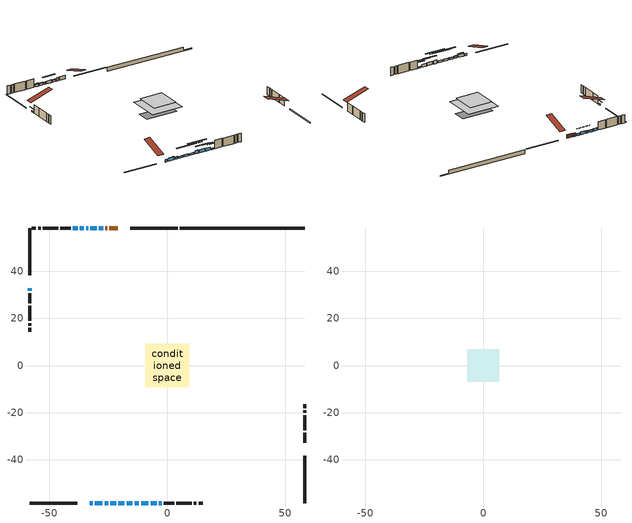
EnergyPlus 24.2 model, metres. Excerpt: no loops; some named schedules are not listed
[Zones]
conditioned space
 floor outside (Floor1 construction): -2.97,-2.97 -2.97,2.97 2.97,2.97 2.97,-2.97 z0.92
 floor adiabatic (AdiabaticFloorConstruction): -9.26,-9.26 -9.26,9.26 9.26,9.26 9.26,-9.26 z3.36
 floor foundation (Slab1 construction): -9.4,-3.86 -9.4,3.86 9.4,3.86 9.4,-3.86 z-1.37
 wall outside (RimJoist1 construction): 4.4,58.36 -15.72,58.36 / -58.36,-58.36 -38.25,-58.36 / -58.36,58.36 -58.36,38.25 / 58.36,-58.36 58.36,-38.25 z0.92:1.22
 wall outside (AdiabaticWallConstruction 1): -21.11,58.36 -24.59,58.36 / -25.52,58.36 -26.32,58.36 z0.92:2.95
 wall outside (AdiabaticWallConstruction): -32.85,-58.36 -31.63,-58.36 z0.92:2.14; -27.25,58.36 -29,58.36 / -35.35,58.36 -37.08,58.36 z0.92:2.04; -30.7,-58.36 -27.5,-58.36 z0.92:2.6; -26.58,-58.36 -25.1,-58.36 / -17.24,-58.36 -14.8,-58.36 z0.92:2.01; -24.17,-58.36 -21.73,-58.36 / -58.36,32.85 -58.36,31.63 / -3.59,-58.36 -2.37,-58.36 z0.92:1.76; -20.81,-58.36 -18.16,-58.36 z0.92:2.19; -29.93,58.36 -32.65,58.36 / -7.09,-58.36 -4.52,-58.36 z0.92:2.5; -13.87,-58.36 -12.04,-58.36 z0.92:2.93; -11.11,-58.36 -8.01,-58.36 z0.92:2.72; -33.58,58.36 -34.42,58.36 z0.92:1.99; -38,58.36 -40.06,58.36 z0.92:2.29
 wall outside (Wall1 construction): -40.99,58.36 -45.36,58.36 / -1.44,-58.36 2.92,-58.36 / -58.36,30.7 -58.36,26.34 / 58.36,-32.85 58.36,-28.49 z0.92:5.8
 wall outside (Wall2 construction): -46.28,58.36 -52.78,58.36 / 3.85,-58.36 10.35,-58.36 / -58.36,25.41 -58.36,18.91 / 58.36,-27.56 58.36,-21.06 z0.92:5.8
 wall outside (Wall3 construction): -53.71,58.36 -54.85,58.36 / 11.28,-58.36 12.41,-58.36 / -58.36,17.98 -58.36,16.85 / 58.36,-20.13 58.36,-19 z0.92:5.8
 wall outside (Wall4 construction): -55.78,58.36 -57.43,58.36 / 13.34,-58.36 15,-58.36 / -58.36,15.92 -58.36,14.26 / 58.36,-18.07 58.36,-16.41 z0.92:5.8
 wall foundation (FoundationWall1 construction): 5.33,58.36,-1.37 5.33,58.36,0.92 53.06,58.36,0.92 53.06,58.36,-0.91 58.36,58.36,-0.91 58.36,58.36,-1.37
 window (WindowConstruction 12): -32.85,-58.36 -31.63,-58.36 z0.92:2.14
 window (WindowConstruction 7): -27.25,58.36 -29,58.36 z0.92:2.04
 window (WindowConstruction 8): -30.7,-58.36 -27.5,-58.36 z0.92:2.6
 window (WindowConstruction 9): -26.57,-58.36 -25.1,-58.36 z0.92:2.01
 window (WindowConstruction 10): -24.17,-58.36 -21.73,-58.36 z0.92:1.76
 window (WindowConstruction 11): -58.36,32.85 -58.36,31.63 z0.92:1.76
 window (WindowConstruction 13): -20.81,-58.36 -18.17,-58.36 z0.92:2.19
 window (WindowConstruction 14): -17.24,-58.36 -14.8,-58.36 z0.92:2.01
 window (WindowConstruction): -29.93,58.36 -32.65,58.36 z0.92:2.5
 window (WindowConstruction 15): -13.87,-58.36 -12.04,-58.36 z0.92:2.93
 window (WindowConstruction 1): -11.11,-58.36 -8.01,-58.36 z0.92:2.72
 window (WindowConstruction 2): -7.09,-58.36 -4.52,-58.36 z0.92:2.5
 window (WindowConstruction 3): -3.59,-58.36 -2.37,-58.36 z0.92:1.76
 window (WindowConstruction 4): -33.58,58.36 -34.42,58.36 z0.92:1.99
 window (WindowConstruction 5): -35.35,58.36 -37.07,58.36 z0.92:2.04
 window (WindowConstruction 6): -38,58.36 -40.06,58.36 z0.92:2.29
 door (Door): -21.11,58.36 -24.59,58.36 z0.92:2.95
 door (Door 1): -25.52,58.36 -26.32,58.36 z0.92:2.95
 ceiling adiabatic (AdiabaticFloorConstruction): 9.26,-9.26 9.26,9.26 -9.26,9.26 -9.26,-9.26 z3.36
attic - vented
 floor to conditioned space (Floor2 construction Reversed): -6.89,-6.89 -6.89,6.89 6.89,6.89 6.89,-6.89 z5.8
 roof outside (Roof1 construction): -20.18,58.36,5.8 -20.18,44.95,10.27 -16.65,44.95,10.27 -16.65,58.36,5.8; -33.78,-58.36,5.8 -33.78,-44.95,10.27 -37.32,-44.95,10.27 -37.32,-58.36,5.8; -58.36,33.78,5.8 -44.95,33.78,10.27 -44.95,37.32,10.27 -58.36,37.32,5.8; 58.36,-33.78,5.8 44.95,-33.78,10.27 44.95,-37.32,10.27 58.36,-37.32,5.8
shading: -29.2,58.36 -27.05,58.36 -27.05,58.77 -29.2,58.77 z2.24; -27.3,-58.36 -30.9,-58.36 -30.9,-58.77 -27.3,-58.77 z2.8; -24.9,-58.36 -26.78,-58.36 -26.78,-58.77 -24.9,-58.77 z2.21; -21.53,-58.36 -24.37,-58.36 -24.37,-58.77 -21.53,-58.77 z1.96; -58.36,30.11 -58.36,34.37 -58.77,34.37 -58.77,30.11 z3.28; -13.08,-58.36 -25.89,-58.36 -25.89,-58.77 -13.08,-58.77 z7.27; -9.72,-58.36 -22.32,-58.36 -22.32,-58.77 -9.72,-58.77 z7.09; -35.29,58.36 -27.29,58.36 -27.29,58.77 -35.29,58.77 z5.14; -6.96,-58.36 -18.95,-58.36 -18.95,-58.77 -6.96,-58.77 z8.01; -5.38,-58.36 -13.75,-58.36 -13.75,-58.77 -5.38,-58.77 z5.36; -1.88,-58.36 -9.73,-58.36 -9.73,-58.77 -1.88,-58.77 z5.14; 0.27,-58.36 -6.23,-58.36 -6.23,-58.77 0.27,-58.77 z4.4; -34.62,58.36 -33.38,58.36 -33.38,58.77 -34.62,58.77 z2.19; -37.28,58.36 -35.14,58.36 -35.14,58.77 -37.28,58.77 z2.24; -40.26,58.36 -37.8,58.36 -37.8,58.77 -40.26,58.77 z2.49
[Building]
Building 1: Terrain=Suburbs
[Site:Location]
Toronto City Centre_ON: Latitude {deg}=43.63; Longitude {deg}=-79.39; Time Zone {hr}=-5; Elevation {m}=77; Keep Site Location Information=Yes
[Site:GroundTemperature:Shallow]
5.01852, 3.26908, 3.12898, 3.95918, 7.29196, 10.6092, 13.4851, 15.3069, 15.4617, 13.9799, 11.1774, 7.9619
[Site:WaterMainsTemperature]
Calculation Method=Schedule; Temperature Schedule=mains temperature schedule
[Material] Roughness=Rough; Thermal Absorptance=0.9
Name | Thickness {m} | Conductivity {W/m-K} | Density {kg/m3} | Specific Heat {J/kg-K} | Solar Absorptance | Visible Absorptance
asphalt or fiberglass shingles | 0.00635 | 0.162714 | 1121.4 | 1465.45 | 0.4 | 0.4
ceiling loosefill ins | 0.254 | 0.0480833 | 16.02 | 1046.75 | 0.7 | 0.7
ceiling stud and cavity | 0.1397 | 0.198839 | 65.682 | 1177.47 | 0.7 | 0.7
concrete 4.0 in. | 0.1016 | 1.803125 | 2242.8 | 837.4 | 0.7 | 0.7
concrete 8.0 in. | 0.2032 | 1.803125 | 2242.8 | 837.4 | 0.7 | 0.7
door material | 0.04445 | 0.053851 | 512.64 | 1214.23 | 0.7 | 0.7
floor covering | 0.0127 | 0.0433444 | 54.468 | 1339.84 | 0.6 | 0.6
floor rigid ins | 0.103632 | 0.029427 | 32.04 | 1214.23 | 0.7 | 0.7
floor rigid ins 1; wall rigid ins | 0.512978 | 0.029427 | 32.04 | 1214.23 | 0.7 | 0.7
floor stud and cavity | 0.1397 | 0.165563 | 92.3553 | 1139.71 | 0.7 | 0.7
floor stud and cavity 1 | 0.1397 | 1.75129 | 37.0049 | 1207.88 | 0.7 | 0.7
furniture material conditioned space 1 | 0.1524 | 0.115458 | 640.8 | 1214.23 | 0.6 | 0.6
gypsum board | 0.0127 | 0.160291 | 801 | 837.4 | 0.6 | 0.6
osb sheathing 0.5 in. | 0.0127 | 0.115458 | 512.64 | 1214.23 | 0.7 | 0.7
osb sheathing 0.75 in. | 0.01905 | 0.115458 | 512.64 | 1214.23 | 0.7 | 0.7
osb sheathing 2.0 in. | 0.0508 | 0.115458 | 512.64 | 1214.23 | 0.7 | 0.7
rim joist rigid ins | 0.051816 | 0.029427 | 32.04 | 1214.23 | 0.7 | 0.7
rim joist stud and cavity | 0.0508 | 0.206692 | 125.044 | 1163.47 | 0.6 | 0.6
wall stud and cavity | 0.1397 | 0.0787868 | 139.0536 | 1170.24 | 0.7 | 0.7
wall stud and cavity 1 | 0.1397 | 0.0783975 | 139.0536 | 1170.24 | 0.7 | 0.7
wall stud and cavity 2 | 0.1397 | 0.0864253 | 139.0536 | 1170.24 | 0.7 | 0.7
wall stud and cavity 3 | 0.1397 | 0.0908376 | 139.0536 | 1170.24 | 0.7 | 0.7
wall stud and cavity 4 | 0.0889 | 0.380278 | 52.3479 | 1209.89 | 0.7 | 0.7
wall stud and cavity 5 | 0.0889 | 0.391764 | 83.0341 | 1211.67 | 0.7 | 0.7
wood siding | 0.0254 | 0.102417 | 544.68 | 1172.36 | 0.4 | 0.4
wood siding 1; wood siding 2; wood siding 3 | 0.0254 | 0.102417 | 544.68 | 1172.36 | 0.7 | 0.7
[WindowMaterial:SimpleGlazingSystem]
Name | U-Factor {W/m2-K} | Solar Heat Gain Coefficient
WindowMaterial | 1.74769 | 0.42
WindowMaterial 1 | 1.79822 | 0.41
WindowMaterial 10 | 1.61369 | 0.44
WindowMaterial 11 | 2.0367 | 0.38
WindowMaterial 12 | 2.09348 | 0.37
WindowMaterial 13 | 3.09565 | 0.46
WindowMaterial 2 | 1.75337 | 0.42
WindowMaterial 3 | 1.94528 | 0.35
WindowMaterial 4 | 1.97254 | 0.34
WindowMaterial 5 | 1.84365 | 0.39
WindowMaterial 6 | 1.79368 | 0.41
WindowMaterial 7 | 1.84138 | 0.39
WindowMaterial 8 | 1.726112 | 0.43
WindowMaterial 9 | 1.870901 | 0.38
[Construction]
AdiabaticFloorConstruction: floor stud and cavity 1, floor rigid ins 1, osb sheathing 0.75 in., floor covering
AdiabaticWallConstruction: wood siding 2, wall rigid ins, wall stud and cavity 4, gypsum board
AdiabaticWallConstruction 1: wood siding 3, wall rigid ins, wall stud and cavity 4, gypsum board
Door; Door 1: door material
Floor1 construction: floor stud and cavity, floor rigid ins, osb sheathing 0.75 in., floor covering
Floor2 construction Reversed: gypsum board, ceiling stud and cavity, ceiling loosefill ins
FoundationWall1 construction: concrete 8.0 in.
furniture construction conditioned space 1: furniture material conditioned space 1
PartitionWallConstruction: gypsum board, wall stud and cavity 5, gypsum board
RimJoist1 construction: wood siding 1, rim joist rigid ins, osb sheathing 2.0 in., rim joist stud and cavity
Roof1 construction: asphalt or fiberglass shingles
Slab1 construction: concrete 4.0 in.
Wall1 construction: wood siding, osb sheathing 0.5 in., wall stud and cavity, gypsum board
Wall2 construction: wood siding, osb sheathing 0.5 in., wall stud and cavity 1, gypsum board
Wall3 construction: wood siding, osb sheathing 0.5 in., wall stud and cavity 2, gypsum board
Wall4 construction: wood siding, osb sheathing 0.5 in., wall stud and cavity 3, gypsum board
WindowConstruction: WindowMaterial
WindowConstruction 1: WindowMaterial 1
WindowConstruction 10; WindowConstruction 11; WindowConstruction 3: WindowMaterial 3
WindowConstruction 12: WindowMaterial 10
WindowConstruction 13: WindowMaterial 11
WindowConstruction 14: WindowMaterial 12
WindowConstruction 15: WindowMaterial 13
WindowConstruction 2: WindowMaterial 2
WindowConstruction 4: WindowMaterial 4
WindowConstruction 5: WindowMaterial 5
WindowConstruction 6: WindowMaterial 6
WindowConstruction 7: WindowMaterial 7
WindowConstruction 8: WindowMaterial 8
WindowConstruction 9: WindowMaterial 9
[Zone] Multiplier=1; Part of Total Floor Area=Yes
Name | Volume {m3}
attic - vented | 137.716
conditioned space | 1272.6
[Space]
Name | Zone | Volume {m3}
attic - vented 1 | attic - vented | 137.716
conditioned space 1 | conditioned space | 1272.6
[ZoneInfiltration:EffectiveLeakageArea]
infil attic - vented 1: Zone or Space=attic - vented 1; Schedule=Always On Discrete; Effective Air Leakage Area {cm2}=7987.79; Stack Coefficient=0.000310962; Wind Coefficient=1.19145e-05
[ZoneMixing]
whole house fan mix: Zone or Space=attic - vented; Schedule=Always On Continuous; Design Flow Rate Calculation Method=Flow/Zone; Design Flow Rate {m3/s}=0; Source Zone or Space=conditioned space
[SurfaceProperty:ExposedFoundationPerimeter]
Slab1: Exposed Perimeter Calculation Method=TotalExposedPerimeter; Total Exposed Perimeter {m}=53.036
[InternalMass] Zone or ZoneList=conditioned space; Space or SpaceList=conditioned space 1
Name | Construction | Surface Area {m2}
furniture mass conditioned space 1 | furniture construction conditioned space 1 | 209.364
partition wall mass | PartitionWallConstruction | 523.41
[Lights]
interior lighting: Zone or ZoneList or Space or SpaceList=conditioned space 1; Schedule=interior lighting schedule; Design Level Calculation Method=LightingLevel; Lighting Level {W}=343.2; Return Air Fraction=0; Fraction Radiant=0.6; Fraction Visible=0.2; Fraction Replaceable=1
[People]
occupants: Zone or ZoneList or Space or SpaceList=conditioned space 1; Number of People Schedule=occupants schedule; Number of People Calculation Method=People; Number of People=3; Fraction Radiant=0.314171; Sensible Heat Fraction=0.56303; Activity Level Schedule=occupants activity schedule; Carbon Dioxide Generation Rate {m3/s-W}=0; Enable ASHRAE 55 Comfort Warnings=No; Mean Radiant Temperature Calculation Type=EnclosureAveraged
[ElectricEquipment] Zone or ZoneList or Space or SpaceList=conditioned space 1; Design Level Calculation Method=EquipmentLevel
Name | Schedule | Design Level {W} | Fraction Latent | Fraction Radiant | Fraction Lost
clothes dryer | clothes dryer schedule | 140.772 | 0.015 | 0.081 | 0.85
clothes washer | clothes washer schedule | 32.1985 | 0.03 | 0.162 | 0.7
cooking range | cooking range schedule | 215.147 | 0.08 | 0.432 | 0.2
dishwasher | dishwasher schedule | 66.8632 | 0.3 | 0.18 | 0.4
fridge | fridge schedule | 72.9452 | 0 | 0.6 | 0
mech vent bath fan 0 | mech vent bath fan 0 schedule | 50.2 | 0 | 0 | 1
mech vent bath fan 1 | mech vent bath fan 1 schedule | 50.2 | 0 | 0 | 1
mech vent house fan | mech vent house fan schedule | 0 | 0 | 0 | 1
mech vent house fan cfis | mech vent house fan cfis schedule | 0 | 0 | 0 | 0
mech vent range fan 0 | mech vent range fan 0 schedule | 57 | 0 | 0 | 1
misc plug loads | misc plug loads schedule | 494.7 | 0.045 | 0.513 | 0.1
whole house fan | Always On Discrete | 0 | 0 | 0 | 1
[OtherEquipment] Zone or ZoneList or Space or SpaceList=conditioned space 1; Design Level Calculation Method=EquipmentLevel
Name | Fuel Type | Schedule | Design Level {W} | Fraction Latent | Fraction Radiant | Fraction Lost
clothes dryer 1 | Electricity | clothes dryer schedule | 0 | 0.015 | 0.081 | 0.85
cooking range 1 | Electricity | cooking range schedule | 0 | 0.08 | 0.432 | 0.2
general water use latent | None | general water use schedule | 62.594 | 1 | 0 | 0
general water use sensible | None | general water use schedule | -61.6891 | 0 | 0.6 | 0
mech vent house fan latent load | None | Always On Discrete | 0 | 1 | 0 | 0
mech vent house fan sensible load | None | Always On Discrete | 0 | 0 | 0 | 0
water heater energy adjustment1 | NaturalGas | Always On Discrete | 0.01 | 0 | 0 | 1
[ZoneInfiltration:DesignFlowRate] Zone or ZoneList or Space or SpaceList=conditioned space 1; Schedule=Always On Discrete; Design Flow Rate Calculation Method=Flow/Zone; Design Flow Rate {m3/s}=0
infil flow; natural vent flow; whole house fan flow
[Foundation:Kiva]
Foundation Kiva 1: Initial Indoor Air Temperature {C}=21.1111; Wall Height Above Grade {m}=0.919978; Wall Depth Below Slab {m}=0.2032
[Foundation:Kiva:Settings]
Soil Conductivity {W/m-K}=0.849921; Soil Density {kg/m3}=1842.3; Soil Specific Heat {J/kg-K}=418.7; Ground Solar Absorptivity=0.9; Ground Thermal Absorptivity=0.9; Ground Surface Roughness {m}=0.03; Far-Field Width {m}=40; Deep-Ground Boundary Condition=ZeroFlux; Deep-Ground Depth {m}=40; Minimum Cell Dimension {m}=0.2; Maximum Cell Growth Coefficient=3; Simulation Timestep=Timestep
[Exterior:Lights]
exterior lighting: Schedule=exterior lighting schedule; Design Level {W}=75.6
[Schedule:Constant]
Name | Hourly Value
Always On Continuous; mech vent house fan schedule; mech vent house fan cfis schedule; Always On Discrete | 1
occupants activity schedule | 117.228
fridge schedule | 0
[Schedule:Week:Daily]
interior lighting schedule Week Rule - Jan1-Jan27: interior lighting schedule day, interior lighting schedule day, interior lighting schedule day, interior lighting schedule day, interior lighting schedule day, interior lighting schedule day, interior lighting schedule day, interior lighting schedule default day, interior lighting schedule default day, interior lighting schedule default day, interior lighting schedule default day, interior lighting schedule default day
interior lighting schedule Week Rule - Jan28-Feb3: interior lighting schedule day, interior lighting schedule day, interior lighting schedule day, interior lighting schedule day, interior lighting schedule day 1, interior lighting schedule day 1, interior lighting schedule day 1, interior lighting schedule default day, interior lighting schedule default day, interior lighting schedule default day, interior lighting schedule default day, interior lighting schedule default day
interior lighting schedule Week Rule - Feb4-Feb24: interior lighting schedule day 1, interior lighting schedule day 1, interior lighting schedule day 1, interior lighting schedule day 1, interior lighting schedule day 1, interior lighting schedule day 1, interior lighting schedule day 1, interior lighting schedule default day, interior lighting schedule default day, interior lighting schedule default day, interior lighting schedule default day, interior lighting schedule default day
interior lighting schedule Week Rule - Feb25-Mar3: interior lighting schedule day 1, interior lighting schedule day 1, interior lighting schedule day 1, interior lighting schedule day 1, interior lighting schedule day 2, interior lighting schedule day 2, interior lighting schedule day 2, interior lighting schedule default day, interior lighting schedule default day, interior lighting schedule default day, interior lighting schedule default day, interior lighting schedule default day
interior lighting schedule Week Rule - Mar4-Mar31: interior lighting schedule day 2, interior lighting schedule day 2, interior lighting schedule day 2, interior lighting schedule day 2, interior lighting schedule day 2, interior lighting schedule day 2, interior lighting schedule day 2, interior lighting schedule default day, interior lighting schedule default day, interior lighting schedule default day, interior lighting schedule default day, interior lighting schedule default day
interior lighting schedule Week Rule - Apr1-Apr28: interior lighting schedule day 3, interior lighting schedule day 3, interior lighting schedule day 3, interior lighting schedule day 3, interior lighting schedule day 3, interior lighting schedule day 3, interior lighting schedule day 3, interior lighting schedule default day, interior lighting schedule default day, interior lighting schedule default day, interior lighting schedule default day, interior lighting schedule default day
interior lighting schedule Week Rule - Apr29-May5: interior lighting schedule day 3, interior lighting schedule day 3, interior lighting schedule day 4, interior lighting schedule day 4, interior lighting schedule day 4, interior lighting schedule day 4, interior lighting schedule day 4, interior lighting schedule default day, interior lighting schedule default day, interior lighting schedule default day, interior lighting schedule default day, interior lighting schedule default day
interior lighting schedule Week Rule - May6-May26: interior lighting schedule day 4, interior lighting schedule day 4, interior lighting schedule day 4, interior lighting schedule day 4, interior lighting schedule day 4, interior lighting schedule day 4, interior lighting schedule day 4, interior lighting schedule default day, interior lighting schedule default day, interior lighting schedule default day, interior lighting schedule default day, interior lighting schedule default day
interior lighting schedule Week Rule - May27-Jun2: interior lighting schedule day 4, interior lighting schedule day 4, interior lighting schedule day 4, interior lighting schedule day 4, interior lighting schedule day 4, interior lighting schedule day 5, interior lighting schedule day 5, interior lighting schedule default day, interior lighting schedule default day, interior lighting schedule default day, interior lighting schedule default day, interior lighting schedule default day
interior lighting schedule Week Rule - Jun3-Jun30: interior lighting schedule day 5, interior lighting schedule day 5, interior lighting schedule day 5, interior lighting schedule day 5, interior lighting schedule day 5, interior lighting schedule day 5, interior lighting schedule day 5, interior lighting schedule default day, interior lighting schedule default day, interior lighting schedule default day, interior lighting schedule default day, interior lighting schedule default day
interior lighting schedule Week Rule - Jul1-Jul28: interior lighting schedule day 6, interior lighting schedule day 6, interior lighting schedule day 6, interior lighting schedule day 6, interior lighting schedule day 6, interior lighting schedule day 6, interior lighting schedule day 6, interior lighting schedule default day, interior lighting schedule default day, interior lighting schedule default day, interior lighting schedule default day, interior lighting schedule default day
interior lighting schedule Week Rule - Jul29-Aug4: interior lighting schedule day 6, interior lighting schedule day 6, interior lighting schedule day 6, interior lighting schedule day 7, interior lighting schedule day 7, interior lighting schedule day 7, interior lighting schedule day 7, interior lighting schedule default day, interior lighting schedule default day, interior lighting schedule default day, interior lighting schedule default day, interior lighting schedule default day
interior lighting schedule Week Rule - Aug5-Aug25: interior lighting schedule day 7, interior lighting schedule day 7, interior lighting schedule day 7, interior lighting schedule day 7, interior lighting schedule day 7, interior lighting schedule day 7, interior lighting schedule day 7, interior lighting schedule default day, interior lighting schedule default day, interior lighting schedule default day, interior lighting schedule default day, interior lighting schedule default day
interior lighting schedule Week Rule - Aug26-Sep1: interior lighting schedule day 7, interior lighting schedule day 7, interior lighting schedule day 7, interior lighting schedule day 7, interior lighting schedule day 7, interior lighting schedule day 7, interior lighting schedule day 8, interior lighting schedule default day, interior lighting schedule default day, interior lighting schedule default day, interior lighting schedule default day, interior lighting schedule default day
interior lighting schedule Week Rule - Sep2-Sep29: interior lighting schedule day 8, interior lighting schedule day 8, interior lighting schedule day 8, interior lighting schedule day 8, interior lighting schedule day 8, interior lighting schedule day 8, interior lighting schedule day 8, interior lighting schedule default day, interior lighting schedule default day, interior lighting schedule default day, interior lighting schedule default day, interior lighting schedule default day
interior lighting schedule Week Rule - Sep30-Oct6: interior lighting schedule day 8, interior lighting schedule day 9, interior lighting schedule day 9, interior lighting schedule day 9, interior lighting schedule day 9, interior lighting schedule day 9, interior lighting schedule day 9, interior lighting schedule default day, interior lighting schedule default day, interior lighting schedule default day, interior lighting schedule default day, interior lighting schedule default day
interior lighting schedule Week Rule - Oct7-Oct27: interior lighting schedule day 9, interior lighting schedule day 9, interior lighting schedule day 9, interior lighting schedule day 9, interior lighting schedule day 9, interior lighting schedule day 9, interior lighting schedule day 9, interior lighting schedule default day, interior lighting schedule default day, interior lighting schedule default day, interior lighting schedule default day, interior lighting schedule default day
interior lighting schedule Week Rule - Oct28-Nov3: interior lighting schedule day 9, interior lighting schedule day 9, interior lighting schedule day 9, interior lighting schedule day 9, interior lighting schedule day 10, interior lighting schedule day 10, interior lighting schedule day 10, interior lighting schedule default day, interior lighting schedule default day, interior lighting schedule default day, interior lighting schedule default day, interior lighting schedule default day
interior lighting schedule Week Rule - Nov4-Nov24: interior lighting schedule day 10, interior lighting schedule day 10, interior lighting schedule day 10, interior lighting schedule day 10, interior lighting schedule day 10, interior lighting schedule day 10, interior lighting schedule day 10, interior lighting schedule default day, interior lighting schedule default day, interior lighting schedule default day, interior lighting schedule default day, interior lighting schedule default day
interior lighting schedule Week Rule - Nov25-Dec1: interior lighting schedule day 10, interior lighting schedule day 10, interior lighting schedule day 10, interior lighting schedule day 10, interior lighting schedule day 10, interior lighting schedule day 10, interior lighting schedule day 11, interior lighting schedule default day, interior lighting schedule default day, interior lighting schedule default day, interior lighting schedule default day, interior lighting schedule default day
interior lighting schedule Week Rule - Dec2-Dec31: interior lighting schedule day 11, interior lighting schedule day 11, interior lighting schedule day 11, interior lighting schedule day 11, interior lighting schedule day 11, interior lighting schedule day 11, interior lighting schedule day 11, interior lighting schedule default day, interior lighting schedule default day, interior lighting schedule default day, interior lighting schedule default day, interior lighting schedule default day
occupants schedule Week Rule - Jan1-Dec31: occupants schedule day, occupants schedule day, occupants schedule day, occupants schedule day, occupants schedule day, occupants schedule day, occupants schedule day, occupants schedule default day, occupants schedule default day, occupants schedule default day, occupants schedule default day, occupants schedule default day
clothes dryer schedule Week Rule - Jan1-Dec31: clothes dryer schedule day, clothes dryer schedule day, clothes dryer schedule day, clothes dryer schedule day, clothes dryer schedule day, clothes dryer schedule day, clothes dryer schedule day, clothes dryer schedule default day, clothes dryer schedule default day, clothes dryer schedule default day, clothes dryer schedule default day, clothes dryer schedule default day
clothes washer schedule Week Rule - Jan1-Dec31: clothes washer schedule day, clothes washer schedule day, clothes washer schedule day, clothes washer schedule day, clothes washer schedule day, clothes washer schedule day, clothes washer schedule day, clothes washer schedule default day, clothes washer schedule default day, clothes washer schedule default day, clothes washer schedule default day, clothes washer schedule default day
cooking range schedule Week Rule - Jan1-Dec31: cooking range schedule day, cooking range schedule day, cooking range schedule day, cooking range schedule day, cooking range schedule day, cooking range schedule day, cooking range schedule day, cooking range schedule default day, cooking range schedule default day, cooking range schedule default day, cooking range schedule default day, cooking range schedule default day
dishwasher schedule Week Rule - Jan1-Dec31: dishwasher schedule day, dishwasher schedule day, dishwasher schedule day, dishwasher schedule day, dishwasher schedule day, dishwasher schedule day, dishwasher schedule day, dishwasher schedule default day, dishwasher schedule default day, dishwasher schedule default day, dishwasher schedule default day, dishwasher schedule default day
mech vent bath fan 0 schedule Week Rule - Jan1-Dec31: mech vent bath fan 0 schedule day, mech vent bath fan 0 schedule day, mech vent bath fan 0 schedule day, mech vent bath fan 0 schedule day, mech vent bath fan 0 schedule day, mech vent bath fan 0 schedule day, mech vent bath fan 0 schedule day, mech vent bath fan 0 schedule default day, mech vent bath fan 0 schedule default day, mech vent bath fan 0 schedule default day, mech vent bath fan 0 schedule default day, mech vent bath fan 0 schedule default day
mech vent bath fan 1 schedule Week Rule - Jan1-Dec31: mech vent bath fan 1 schedule day, mech vent bath fan 1 schedule day, mech vent bath fan 1 schedule day, mech vent bath fan 1 schedule day, mech vent bath fan 1 schedule day, mech vent bath fan 1 schedule day, mech vent bath fan 1 schedule day, mech vent bath fan 1 schedule default day, mech vent bath fan 1 schedule default day, mech vent bath fan 1 schedule default day, mech vent bath fan 1 schedule default day, mech vent bath fan 1 schedule default day
mech vent range fan 0 schedule Week Rule - Jan1-Dec31: mech vent range fan 0 schedule day, mech vent range fan 0 schedule day, mech vent range fan 0 schedule day, mech vent range fan 0 schedule day, mech vent range fan 0 schedule day, mech vent range fan 0 schedule day, mech vent range fan 0 schedule day, mech vent range fan 0 schedule default day, mech vent range fan 0 schedule default day, mech vent range fan 0 schedule default day, mech vent range fan 0 schedule default day, mech vent range fan 0 schedule default day
misc plug loads schedule Week Rule - Jan1-Dec31: misc plug loads schedule day, misc plug loads schedule day, misc plug loads schedule day, misc plug loads schedule day, misc plug loads schedule day, misc plug loads schedule day, misc plug loads schedule day, misc plug loads schedule default day, misc plug loads schedule default day, misc plug loads schedule default day, misc plug loads schedule default day, misc plug loads schedule default day
general water use schedule Week Rule - Jan1-Dec31: general water use schedule day, general water use schedule day, general water use schedule day, general water use schedule day, general water use schedule day, general water use schedule day, general water use schedule day, general water use schedule default day, general water use schedule default day, general water use schedule default day, general water use schedule default day, general water use schedule default day
exterior lighting schedule Week Rule - Jan1-Jan27: exterior lighting schedule day, exterior lighting schedule day, exterior lighting schedule day, exterior lighting schedule day, exterior lighting schedule day, exterior lighting schedule day, exterior lighting schedule day, exterior lighting schedule default day, exterior lighting schedule default day, exterior lighting schedule default day, exterior lighting schedule default day, exterior lighting schedule default day
exterior lighting schedule Week Rule - Jan28-Feb3: exterior lighting schedule day, exterior lighting schedule day, exterior lighting schedule day, exterior lighting schedule day, exterior lighting schedule day 1, exterior lighting schedule day 1, exterior lighting schedule day 1, exterior lighting schedule default day, exterior lighting schedule default day, exterior lighting schedule default day, exterior lighting schedule default day, exterior lighting schedule default day
exterior lighting schedule Week Rule - Feb4-Feb24: exterior lighting schedule day 1, exterior lighting schedule day 1, exterior lighting schedule day 1, exterior lighting schedule day 1, exterior lighting schedule day 1, exterior lighting schedule day 1, exterior lighting schedule day 1, exterior lighting schedule default day, exterior lighting schedule default day, exterior lighting schedule default day, exterior lighting schedule default day, exterior lighting schedule default day
exterior lighting schedule Week Rule - Feb25-Mar3: exterior lighting schedule day 1, exterior lighting schedule day 1, exterior lighting schedule day 1, exterior lighting schedule day 1, exterior lighting schedule day 2, exterior lighting schedule day 2, exterior lighting schedule day 2, exterior lighting schedule default day, exterior lighting schedule default day, exterior lighting schedule default day, exterior lighting schedule default day, exterior lighting schedule default day
exterior lighting schedule Week Rule - Mar4-Mar31: exterior lighting schedule day 2, exterior lighting schedule day 2, exterior lighting schedule day 2, exterior lighting schedule day 2, exterior lighting schedule day 2, exterior lighting schedule day 2, exterior lighting schedule day 2, exterior lighting schedule default day, exterior lighting schedule default day, exterior lighting schedule default day, exterior lighting schedule default day, exterior lighting schedule default day
exterior lighting schedule Week Rule - Apr1-Apr28: exterior lighting schedule day 3, exterior lighting schedule day 3, exterior lighting schedule day 3, exterior lighting schedule day 3, exterior lighting schedule day 3, exterior lighting schedule day 3, exterior lighting schedule day 3, exterior lighting schedule default day, exterior lighting schedule default day, exterior lighting schedule default day, exterior lighting schedule default day, exterior lighting schedule default day
exterior lighting schedule Week Rule - Apr29-May5: exterior lighting schedule day 3, exterior lighting schedule day 3, exterior lighting schedule day 4, exterior lighting schedule day 4, exterior lighting schedule day 4, exterior lighting schedule day 4, exterior lighting schedule day 4, exterior lighting schedule default day, exterior lighting schedule default day, exterior lighting schedule default day, exterior lighting schedule default day, exterior lighting schedule default day
exterior lighting schedule Week Rule - May6-May26: exterior lighting schedule day 4, exterior lighting schedule day 4, exterior lighting schedule day 4, exterior lighting schedule day 4, exterior lighting schedule day 4, exterior lighting schedule day 4, exterior lighting schedule day 4, exterior lighting schedule default day, exterior lighting schedule default day, exterior lighting schedule default day, exterior lighting schedule default day, exterior lighting schedule default day
exterior lighting schedule Week Rule - May27-Jun2: exterior lighting schedule day 4, exterior lighting schedule day 4, exterior lighting schedule day 4, exterior lighting schedule day 4, exterior lighting schedule day 4, exterior lighting schedule day 5, exterior lighting schedule day 5, exterior lighting schedule default day, exterior lighting schedule default day, exterior lighting schedule default day, exterior lighting schedule default day, exterior lighting schedule default day
exterior lighting schedule Week Rule - Jun3-Jun30: exterior lighting schedule day 5, exterior lighting schedule day 5, exterior lighting schedule day 5, exterior lighting schedule day 5, exterior lighting schedule day 5, exterior lighting schedule day 5, exterior lighting schedule day 5, exterior lighting schedule default day, exterior lighting schedule default day, exterior lighting schedule default day, exterior lighting schedule default day, exterior lighting schedule default day
exterior lighting schedule Week Rule - Jul1-Jul28: exterior lighting schedule day 6, exterior lighting schedule day 6, exterior lighting schedule day 6, exterior lighting schedule day 6, exterior lighting schedule day 6, exterior lighting schedule day 6, exterior lighting schedule day 6, exterior lighting schedule default day, exterior lighting schedule default day, exterior lighting schedule default day, exterior lighting schedule default day, exterior lighting schedule default day
exterior lighting schedule Week Rule - Jul29-Aug4: exterior lighting schedule day 6, exterior lighting schedule day 6, exterior lighting schedule day 6, exterior lighting schedule day 7, exterior lighting schedule day 7, exterior lighting schedule day 7, exterior lighting schedule day 7, exterior lighting schedule default day, exterior lighting schedule default day, exterior lighting schedule default day, exterior lighting schedule default day, exterior lighting schedule default day
[Schedule:Year]
interior lighting schedule: interior lighting schedule Week Rule - Jan1-Jan27, 1, 1, 1, 27, interior lighting schedule Week Rule - Jan28-Feb3, 1, 28, 2, 3, interior lighting schedule Week Rule - Feb4-Feb24, 2, 4, 2, 24, interior lighting schedule Week Rule - Feb25-Mar3, 2, 25, 3, 3, interior lighting schedule Week Rule - Mar4-Mar31, 3, 4, 3, 31, interior lighting schedule Week Rule - Apr1-Apr28, 4, 1, 4, 28, interior lighting schedule Week Rule - Apr29-May5, 4, 29, 5, 5, interior lighting schedule Week Rule - May6-May26, 5, 6, 5, 26, interior lighting schedule Week Rule - May27-Jun2, 5, 27, 6, 2, interior lighting schedule Week Rule - Jun3-Jun30, 6, 3, 6, 30, interior lighting schedule Week Rule - Jul1-Jul28, 7, 1, 7, 28, interior lighting schedule Week Rule - Jul29-Aug4, 7, 29, 8, 4, interior lighting schedule Week Rule - Aug5-Aug25, 8, 5, 8, 25, interior lighting schedule Week Rule - Aug26-Sep1, 8, 26, 9, 1, interior lighting schedule Week Rule - Sep2-Sep29, 9, 2, 9, 29, interior lighting schedule Week Rule - Sep30-Oct6, 9, 30, 10, 6, interior lighting schedule Week Rule - Oct7-Oct27, 10, 7, 10, 27, interior lighting schedule Week Rule - Oct28-Nov3, 10, 28, 11, 3, interior lighting schedule Week Rule - Nov4-Nov24, 11, 4, 11, 24, interior lighting schedule Week Rule - Nov25-Dec1, 11, 25, 12, 1, interior lighting schedule Week Rule - Dec2-Dec31, 12, 2, 12, 31
occupants schedule: occupants schedule Week Rule - Jan1-Dec31, 1, 1, 12, 31
clothes dryer schedule: clothes dryer schedule Week Rule - Jan1-Dec31, 1, 1, 12, 31
clothes washer schedule: clothes washer schedule Week Rule - Jan1-Dec31, 1, 1, 12, 31
cooking range schedule: cooking range schedule Week Rule - Jan1-Dec31, 1, 1, 12, 31
dishwasher schedule: dishwasher schedule Week Rule - Jan1-Dec31, 1, 1, 12, 31
mech vent bath fan 0 schedule: mech vent bath fan 0 schedule Week Rule - Jan1-Dec31, 1, 1, 12, 31
mech vent bath fan 1 schedule: mech vent bath fan 1 schedule Week Rule - Jan1-Dec31, 1, 1, 12, 31
mech vent range fan 0 schedule: mech vent range fan 0 schedule Week Rule - Jan1-Dec31, 1, 1, 12, 31
misc plug loads schedule: misc plug loads schedule Week Rule - Jan1-Dec31, 1, 1, 12, 31
general water use schedule: general water use schedule Week Rule - Jan1-Dec31, 1, 1, 12, 31
exterior lighting schedule: exterior lighting schedule Week Rule - Jan1-Jan27, 1, 1, 1, 27, exterior lighting schedule Week Rule - Jan28-Feb3, 1, 28, 2, 3, exterior lighting schedule Week Rule - Feb4-Feb24, 2, 4, 2, 24, exterior lighting schedule Week Rule - Feb25-Mar3, 2, 25, 3, 3, exterior lighting schedule Week Rule - Mar4-Mar31, 3, 4, 3, 31, exterior lighting schedule Week Rule - Apr1-Apr28, 4, 1, 4, 28, exterior lighting schedule Week Rule - Apr29-May5, 4, 29, 5, 5, exterior lighting schedule Week Rule - May6-May26, 5, 6, 5, 26, exterior lighting schedule Week Rule - May27-Jun2, 5, 27, 6, 2, exterior lighting schedule Week Rule - Jun3-Jun30, 6, 3, 6, 30, exterior lighting schedule Week Rule - Jul1-Jul28, 7, 1, 7, 28, exterior lighting schedule Week Rule - Jul29-Aug4, 7, 29, 8, 4, exterior lighting schedule Week Rule - Aug5-Aug25, 8, 5, 8, 25, exterior lighting schedule Week Rule - Aug26-Sep1, 8, 26, 9, 1, exterior lighting schedule Week Rule - Sep2-Sep29, 9, 2, 9, 29, exterior lighting schedule Week Rule - Sep30-Oct6, 9, 30, 10, 6, exterior lighting schedule Week Rule - Oct7-Oct27, 10, 7, 10, 27, exterior lighting schedule Week Rule - Oct28-Nov3, 10, 28, 11, 3, exterior lighting schedule Week Rule - Nov4-Nov24, 11, 4, 11, 24, exterior lighting schedule Week Rule - Nov25-Dec1, 11, 25, 12, 1, exterior lighting schedule Week Rule - Dec2-Dec31, 12, 2, 12, 31
[Schedule:Compact]
mains temperature schedule: Through: 01/01, For: AllDays, Until: 24:00, 8.80333, Through: 01/02, For: AllDays, Until: 24:00, 8.74333, Through: 01/03, For: AllDays, Until: 24:00, 8.68389, Through: 01/04, For: AllDays, Until: 24:00, 8.62611, Through: 01/05, For: AllDays, Until: 24:00, 8.56944, Through: 01/06, For: AllDays, Until: 24:00, 8.51389, Through: 01/07, For: AllDays, Until: 24:00, 8.45944, Through: 01/08, For: AllDays, Until: 24:00, 8.40611, Through: 01/09, For: AllDays, Until: 24:00, 8.35389, Through: 01/10, For: AllDays, Until: 24:00, 8.30278, Through: 01/11, For: AllDays, Until: 24:00, 8.25333, Through: 01/12, For: AllDays, Until: 24:00, 8.205, Through: 01/13, For: AllDays, Until: 24:00, 8.15778, Through: 01/14, For: AllDays, Until: 24:00, 8.11222, Through: 01/15, For: AllDays, Until: 24:00, 8.06778, Through: 01/16, For: AllDays, Until: 24:00, 8.02444, Through: 01/17, For: AllDays, Until: 24:00, 7.98222, Through: 01/18, For: AllDays, Until: 24:00, 7.94167, Through: 01/19, For: AllDays, Until: 24:00, 7.90222, Through: 01/20, For: AllDays, Until: 24:00, 7.86444, Through: 01/21, For: AllDays, Until: 24:00, 7.82778, Through: 01/22, For: AllDays, Until: 24:00, 7.79278, Through: 01/23, For: AllDays, Until: 24:00, 7.75889, Through: 01/24, For: AllDays, Until: 24:00, 7.72667, Through: 01/25, For: AllDays, Until: 24:00, 7.69556, Through: 01/26, For: AllDays, Until: 24:00, 7.66611, Through: 01/27, For: AllDays, Until: 24:00, 7.63778, Through: 01/28, For: AllDays, Until: 24:00, 7.61111, Through: 01/29, For: AllDays, Until: 24:00, 7.58556, Through: 01/30, For: AllDays, Until: 24:00, 7.56167, Through: 01/31, For: AllDays, Until: 24:00, 7.53944, Through: 02/01, For: AllDays, Until: 24:00, 7.51833, Through: 02/02, For: AllDays, Until: 24:00, 7.49889, Through: 02/03, For: AllDays, Until: 24:00, 7.48111, Through: 02/04, For: AllDays, Until: 24:00, 7.46444, Through: 02/05, For: AllDays, Until: 24:00, 7.44944, Through: 02/06, For: AllDays, Until: 24:00, 7.43556, Through: 02/07, For: AllDays, Until: 24:00, 7.42333, Through: 02/08, For: AllDays, Until: 24:00, 7.41278, Through: 02/09, For: AllDays, Until: 24:00, 7.40389, Through: 02/10, For: AllDays, Until: 24:00, 7.39611, Through: 02/11, For: AllDays, Until: 24:00, 7.39, Through: 02/12, For: AllDays, Until: 24:00, 7.38556, Through: 02/13, For: AllDays, Until: 24:00, 7.38222, Through: 02/14, For: AllDays, Until: 24:00, 7.38056, Through: 02/15, For: AllDays, Until: 24:00, 7.38056, Through: 02/16, For: AllDays, Until: 24:00, 7.38222, Through: 02/17, For: AllDays, Until: 24:00, 7.385, Through: 02/18, For: AllDays, Until: 24:00, 7.38944, Through: 02/19, For: AllDays, Until: 24:00, 7.395, Through: 02/20, For: AllDays, Until: 24:00, 7.40278, Through: 02/21, For: AllDays, Until: 24:00, 7.41167, Through: 02/22, For: AllDays, Until: 24:00, 7.42222, Through: 02/23, For: AllDays, Until: 24:00, 7.43389, Through: 02/24, For: AllDays, Until: 24:00, 7.44722, Through: 02/25, For: AllDays, Until: 24:00, 7.46222, Through: 02/26, For: AllDays, Until: 24:00, 7.47833, Through: 02/27, For: AllDays, Until: 24:00, 7.49611, Through: 02/28, For: AllDays, Until: 24:00, 7.51556, Through: 03/01, For: AllDays, Until: 24:00, 7.53667, Through: 03/02, For: AllDays, Until: 24:00, 7.55889, Through: 03/03, For: AllDays, Until: 24:00, 7.58222, Through: 03/04, For: AllDays, Until: 24:00, 7.60722, Through: 03/05, For: AllDays, Until: 24:00, 7.63389, Through: 03/06, For: AllDays, Until: 24:00, 7.66222, Through: 03/07, For: AllDays, Until: 24:00, 7.69111, Through: 03/08, For: AllDays, Until: 24:00, 7.72222, Through: 03/09, For: AllDays, Until: 24:00, 7.75444, Through: 03/10, For: AllDays, Until: 24:00, 7.78778, Through: 03/11, For: AllDays, Until: 24:00, 7.82278, Through: 03/12, For: AllDays, Until: 24:00, 7.85944, Through: 03/13, For: AllDays, Until: 24:00, 7.89722, Through: 03/14, For: AllDays, Until: 24:00, 7.93611, Through: 03/15, For: AllDays, Until: 24:00, 7.97667, Through: 03/16, For: AllDays, Until: 24:00, 8.01833, Through: 03/17, For: AllDays, Until: 24:00, 8.06167, Through: 03/18, For: AllDays, Until: 24:00, 8.10611, Through: 03/19, For: AllDays, Until: 24:00, 8.15167, Through: 03/20, For: AllDays, Until: 24:00, 8.19833, Through: 03/21, For: AllDays, Until: 24:00, 8.24667, Through: 03/22, For: AllDays, Until: 24:00, 8.29611, Through: 03/23, For: AllDays, Until: 24:00, 8.34667, Through: 03/24, For: AllDays, Until: 24:00, 8.39889, Through: 03/25, For: AllDays, Until: 24:00, 8.45167, Through: 03/26, For: AllDays, Until: 24:00, 8.50611, Through: 03/27, For: AllDays, Until: 24:00, 8.56167, Through: 03/28, For: AllDays, Until: 24:00, 8.61833, Through: 03/29, For: AllDays, Until: 24:00, 8.67611, Through: 03/30, For: AllDays, Until: 24:00, 8.735, Through: 03/31, For: AllDays, Until: 24:00, 8.795, Through: 04/01, For: AllDays, Until: 24:00, 8.85611, Through: 04/02, For: AllDays, Until: 24:00, 8.91833, Through: 04/03, For: AllDays, Until: 24:00, 8.98167, Through: 04/04, For: AllDays, Until: 24:00, 9.04556, Through: 04/05, For: AllDays, Until: 24:00, 9.11111, Through: 04/06, For: AllDays, Until: 24:00, 9.17722, Through: 04/07, For: AllDays, Until: 24:00, 9.24444, Through: 04/08, For: AllDays, Until: 24:00, 9.31222, Through: 04/09, For: AllDays, Until: 24:00, 9.38167, Through: 04/10, For: AllDays, Until: 24:00, 9.45167, Through: 04/11, For: AllDays, Until: 24:00, 9.52222, Through: 04/12, For: AllDays, Until: 24:00, 9.59444, Through: 04/13, For: AllDays, Until: 24:00, 9.66667, Through: 04/14, For: AllDays, Until: 24:00, 9.74, Through: 04/15, For: AllDays, Until: 24:00, 9.81444, Through: 04/16, For: AllDays, Until: 24:00, 9.88944, Through: 04/17, For: AllDays, Until: 24:00, 9.96556, Through: 04/18, For: AllDays, Until: 24:00, 10.0417, Through: 04/19, For: AllDays, Until: 24:00, 10.1189, Through: 04/20, For: AllDays, Until: 24:00, 10.1972, Through: 04/21, For: AllDays, Until: 24:00, 10.2756, Through: 04/22, For: AllDays, Until: 24:00, 10.355, Through: 04/23, For: AllDays, Until: 24:00, 10.435, Through: 04/24, For: AllDays, Until: 24:00, 10.515, Through: 04/25, For: AllDays, Until: 24:00, 10.5961, Through: 04/26, For: AllDays, Until: 24:00, 10.6778, Through: 04/27, For: AllDays, Until: 24:00, 10.76, Through: 04/28, For: AllDays, Until: 24:00, 10.8428, Through: 04/29, For: AllDays, Until: 24:00, 10.9261, Through: 04/30, For: AllDays, Until: 24:00, 11.0094, Through: 05/01, For: AllDays, Until: 24:00, 11.0933, Through: 05/02, For: AllDays, Until: 24:00, 11.1778, Through: 05/03, For: AllDays, Until: 24:00, 11.2628, Through: 05/04, For: AllDays, Until: 24:00, 11.3478, Through: 05/05, For: AllDays, Until: 24:00, 11.4333, Through: 05/06, For: AllDays, Until: 24:00, 11.5189, Through: 05/07, For: AllDays, Until: 24:00, 11.605, Through: 05/08, For: AllDays, Until: 24:00, 11.6917, Through: 05/09, For: AllDays, Until: 24:00, 11.7778, Through: 05/10, For: AllDays, Until: 24:00, 11.865, Through: 05/11, For: AllDays, Until: 24:00, 11.9517, Through: 05/12, For: AllDays, Until: 24:00, 12.0389, Through: 05/13, For: AllDays, Until: 24:00, 12.1261, Through: 05/14, For: AllDays, Until: 24:00, 12.2133, Through: 05/15, For: AllDays, Until: 24:00, 12.3006, Through: 05/16, For: AllDays, Until: 24:00, 12.3883, Through: 05/17, For: AllDays, Until: 24:00, 12.4756, Through: 05/18, For: AllDays, Until: 24:00, 12.5628, Through: 05/19, For: AllDays, Until: 24:00, 12.6506, Through: 05/20, For: AllDays, Until: 24:00, 12.7378, Through: 05/21, For: AllDays, Until: 24:00, 12.825, Through: 05/22, For: AllDays, Until: 24:00, 12.9122, Through: 05/23, For: AllDays, Until: 24:00, 12.9994, Through: 05/24, For: AllDays, Until: 24:00, 13.0861, Through: 05/25, For: AllDays, Until: 24:00, 13.1728, Through: 05/26, For: AllDays, Until: 24:00, 13.2594, Through: 05/27, For: AllDays, Until: 24:00, 13.3456, Through: 05/28, For: AllDays, Until: 24:00, 13.4317, Through: 05/29, For: AllDays, Until: 24:00, 13.5172, Through: 05/30, For: AllDays, Until: 24:00, 13.6028, Through: 05/31, For: AllDays, Until: 24:00, 13.6878, Through: 06/01, For: AllDays, Until: 24:00, 13.7722, Through: 06/02, For: AllDays, Until: 24:00, 13.8567, Through: 06/03, For: AllDays, Until: 24:00, 13.9406, Through: 06/04, For: AllDays, Until: 24:00, 14.0239, Through: 06/05, For: AllDays, Until: 24:00, 14.1067, Through: 06/06, For: AllDays, Until: 24:00, 14.1894, Through: 06/07, For: AllDays, Until: 24:00, 14.2711, Through: 06/08, For: AllDays, Until: 24:00, 14.3528, Through: 06/09, For: AllDays, Until: 24:00, 14.4339, Through: 06/10, For: AllDays, Until: 24:00, 14.5139, Through: 06/11, For: AllDays, Until: 24:00, 14.5939, Through: 06/12, For: AllDays, Until: 24:00, 14.6728, Through: 06/13, For: AllDays, Until: 24:00, 14.7511, Through: 06/14, For: AllDays, Until: 24:00, 14.8289, Through: 06/15, For: AllDays, Until: 24:00, 14.9061, Through: 06/16, For: AllDays, Until: 24:00, 14.9822, Through: 06/17, For: AllDays, Until: 24:00, 15.0578, Through: 06/18, For: AllDays, Until: 24:00, 15.1328, Through: 06/19, For: AllDays, Until: 24:00, 15.2067, Through: 06/20, For: AllDays, Until: 24:00, 15.28, Through: 06/21, For: AllDays, Until: 24:00, 15.3522, Through: 06/22, For: AllDays, Until: 24:00, 15.4239, Through: 06/23, For: AllDays, Until: 24:00, 15.4944, Through: 06/24, For: AllDays, Until: 24:00, 15.5639, Through: 06/25, For: AllDays, Until: 24:00, 15.6328, Through: 06/26, For: AllDays, Until: 24:00, 15.7006, Through: 06/27, For: AllDays, Until: 24:00, 15.7678, Through: 06/28, For: AllDays, Until: 24:00, 15.8333, Through: 06/29, For: AllDays, Until: 24:00, 15.8983, Through: 06/30, For: AllDays, Until: 24:00, 15.9622, Through: 07/01, For: AllDays, Until: 24:00, 16.025, Through: 07/02, For: AllDays, Until: 24:00, 16.0872, Through: 07/03, For: AllDays, Until: 24:00, 16.1478, Through: 07/04, For: AllDays, Until: 24:00, 16.2072, Through: 07/05, For: AllDays, Until: 24:00, 16.2661, Through: 07/06, For: AllDays, Until: 24:00, 16.3233, Through: 07/07, For: AllDays, Until: 24:00, 16.3794, Through: 07/08, For: AllDays, Until: 24:00, 16.435, Through: 07/09, For: AllDays, Until: 24:00, 16.4889, Through: 07/10, For: AllDays, Until: 24:00, 16.5417, Through: 07/11, For: AllDays, Until: 24:00, 16.5928, Through: 07/12, For: AllDays, Until: 24:00, 16.6433, Through: 07/13, For: AllDays, Until: 24:00, 16.6922, Through: 07/14, For: AllDays, Until: 24:00, 16.74, Through: 07/15, For: AllDays, Until: 24:00, 16.7867, Through: 07/16, For: AllDays, Until: 24:00, 16.8322, Through: 07/17, For: AllDays, Until: 24:00, 16.8761, Through: 07/18, For: AllDays, Until: 24:00, 16.9189, Through: 07/19, For: AllDays, Until: 24:00, 16.96, Through: 07/20, For: AllDays, Until: 24:00, 17, Through: 07/21, For: AllDays, Until: 24:00, 17.0389, Through: 07/22, For: AllDays, Until: 24:00, 17.0761, Through: 07/23, For: AllDays, Until: 24:00, 17.1122, Through: 07/24, For: AllDays, Until: 24:00, 17.1467, Through: 07/25, For: AllDays, Until: 24:00, 17.18, Through: 07/26, For: AllDays, Until: 24:00, 17.2117, Through: 07/27, For: AllDays, Until: 24:00, 17.2422, Through: 07/28, For: AllDays, Until: 24:00, 17.2711, Through: 07/29, For: AllDays, Until: 24:00, 17.2983, Through: 07/30, For: AllDays, Until: 24:00, 17.3244, Through: 07/31, For: AllDays, Until: 24:00, 17.3494, Through: 08/01, For: AllDays, Until: 24:00, 17.3728, Through: 08/02, For: AllDays, Until: 24:00, 17.3944, Through: 08/03, For: AllDays, Until: 24:00, 17.4144, Through: 08/04, For: AllDays, Until: 24:00, 17.4333, Through: 08/05, For: AllDays, Until: 24:00, 17.4506, Through: 08/06, For: AllDays, Until: 24:00, 17.4667, Through: 08/07, For: AllDays, Until: 24:00, 17.4811, Through: 08/08, For: AllDays, Until: 24:00, 17.4939, Through: 08/09, For: AllDays, Until: 24:00, 17.5056, Through: 08/10, For: AllDays, Until: 24:00, 17.5156, Through: 08/11, For: AllDays, Until: 24:00, 17.5239, Through: 08/12, For: AllDays, Until: 24:00, 17.5311, Through: 08/13, For: AllDays, Until: 24:00, 17.5361, Through: 08/14, For: AllDays, Until: 24:00, 17.54, Through: 08/15, For: AllDays, Until: 24:00, 17.5428, Through: 08/16, For: AllDays, Until: 24:00, 17.5439, Through: 08/17, For: AllDays, Until: 24:00, 17.5433, Through: 08/18, For: AllDays, Until: 24:00, 17.5411, Through: 08/19, For: AllDays, Until: 24:00, 17.5372, Through: 08/20, For: AllDays, Until: 24:00, 17.5322, Through: 08/21, For: AllDays, Until: 24:00, 17.5256, Through: 08/22, For: AllDays, Until: 24:00, 17.5178, Through: 08/23, For: AllDays, Until: 24:00, 17.5083, Through: 08/24, For: AllDays, Until: 24:00, 17.4972, Through: 08/25, For: AllDays, Until: 24:00, 17.4844, Through: 08/26, For: AllDays, Until: 24:00, 17.4706, Through: 08/27, For: AllDays, Until: 24:00, 17.455, Through: 08/28, For: AllDays, Until: 24:00, 17.4378, Through: 08/29, For: AllDays, Until: 24:00, 17.4194, Through: 08/30, For: AllDays, Until: 24:00, 17.3994, Through: 08/31, For: AllDays, Until: 24:00, 17.3778, Through: 09/01, For: AllDays, Until: 24:00, 17.355, Through: 09/02, For: AllDays, Until: 24:00, 17.3311, Through: 09/03, For: AllDays, Until: 24:00, 17.305, Through: 09/04, For: AllDays, Until: 24:00, 17.2778, Through: 09/05, For: AllDays, Until: 24:00, 17.2494, Through: 09/06, For: AllDays, Until: 24:00, 17.2194, Through: 09/07, For: AllDays, Until: 24:00, 17.1878, Through: 09/08, For: AllDays, Until: 24:00, 17.155, Through: 09/09, For: AllDays, Until: 24:00, 17.1206, Through: 09/10, For: AllDays, Until: 24:00, 17.085, Through: 09/11, For: AllDays, Until: 24:00, 17.0483, Through: 09/12, For: AllDays, Until: 24:00, 17.01, Through: 09/13, For: AllDays, Until: 24:00, 16.97, Through: 09/14, For: AllDays, Until: 24:00, 16.9289, Through: 09/15, For: AllDays, Until: 24:00, 16.8867, Through: 09/16, For: AllDays, Until: 24:00, 16.8428, Through: 09/17, For: AllDays, Until: 24:00, 16.7983, Through: 09/18, For: AllDays, Until: 24:00, 16.7517, Through: 09/19, For: AllDays, Until: 24:00, 16.7044, Through: 09/20, For: AllDays, Until: 24:00, 16.6556, Through: 09/21, For: AllDays, Until: 24:00, 16.6056, Through: 09/22, For: AllDays, Until: 24:00, 16.5544, Through: 09/23, For: AllDays, Until: 24:00, 16.5017, Through: 09/24, For: AllDays, Until: 24:00, 16.4483, Through: 09/25, For: AllDays, Until: 24:00, 16.3933, Through: 09/26, For: AllDays, Until: 24:00, 16.3372, Through: 09/27, For: AllDays, Until: 24:00, 16.2806, Through: 09/28, For: AllDays, Until: 24:00, 16.2222, Through: 09/29, For: AllDays, Until: 24:00, 16.1628, Through: 09/30, For: AllDays, Until: 24:00, 16.1022, Through: 10/01, For: AllDays, Until: 24:00, 16.0406, Through: 10/02, For: AllDays, Until: 24:00, 15.9778, Through: 10/03, For: AllDays, Until: 24:00, 15.9144, Through: 10/04, For: AllDays, Until: 24:00, 15.8494, Through: 10/05, For: AllDays, Until: 24:00, 15.7839, Through: 10/06, For: AllDays, Until: 24:00, 15.7172, Through: 10/07, For: AllDays, Until: 24:00, 15.6494, Through: 10/08, For: AllDays, Until: 24:00, 15.5811, Through: 10/09, For: AllDays, Until: 24:00, 15.5117, Through: 10/10, For: AllDays, Until: 24:00, 15.4411, Through: 10/11, For: AllDays, Until: 24:00, 15.37, Through: 10/12, For: AllDays, Until: 24:00, 15.2978, Through: 10/13, For: AllDays, Until: 24:00, 15.225, Through: 10/14, For: AllDays, Until: 24:00, 15.1511, Through: 10/15, For: AllDays, Until: 24:00, 15.0767, Through: 10/16, For: AllDays, Until: 24:00, 15.0011, Through: 10/17, For: AllDays, Until: 24:00, 14.925, Through: 10/18, For: AllDays, Until: 24:00, 14.8483, Through: 10/19, For: AllDays, Until: 24:00, 14.7706, Through: 10/20, For: AllDays, Until: 24:00, 14.6922, Through: 10/21, For: AllDays, Until: 24:00, 14.6133, Through: 10/22, For: AllDays, Until: 24:00, 14.5339, Through: 10/23, For: AllDays, Until: 24:00, 14.4539, Through: 10/24, For: AllDays, Until: 24:00, 14.3728, Through: 10/25, For: AllDays, Until: 24:00, 14.2917, Through: 10/26, For: AllDays, Until: 24:00, 14.21, Through: 10/27, For: AllDays, Until: 24:00, 14.1272, Through: 10/28, For: AllDays, Until: 24:00, 14.0444, Through: 10/29, For: AllDays, Until: 24:00, 13.9611, Through: 10/30, For: AllDays, Until: 24:00, 13.8772, Through: 10/31, For: AllDays, Until: 24:00, 13.7933, Through: 11/01, For: AllDays, Until: 24:00, 13.7089, Through: 11/02, For: AllDays, Until: 24:00, 13.6239, Through: 11/03, For: AllDays, Until: 24:00, 13.5383, Through: 11/04, For: AllDays, Until: 24:00, 13.4528, Through: 11/05, For: AllDays, Until: 24:00, 13.3667, Through: 11/06, For: AllDays, Until: 24:00, 13.2806, Through: 11/07, For: AllDays, Until: 24:00, 13.1944, Through: 11/08, For: AllDays, Until: 24:00, 13.1078, Through: 11/09, For: AllDays, Until: 24:00, 13.0206, Through: 11/10, For: AllDays, Until: 24:00, 12.9339, Through: 11/11, For: AllDays, Until: 24:00, 12.8467, Through: 11/12, For: AllDays, Until: 24:00, 12.7594, Through: 11/13, For: AllDays, Until: 24:00, 12.6722, Through: 11/14, For: AllDays, Until: 24:00, 12.5844, Through: 11/15, For: AllDays, Until: 24:00, 12.4972, Through: 11/16, For: AllDays, Until: 24:00, 12.41, Through: 11/17, For: AllDays, Until: 24:00, 12.3222, Through: 11/18, For: AllDays, Until: 24:00, 12.235, Through: 11/19, For: AllDays, Until: 24:00, 12.1478, Through: 11/20, For: AllDays, Until: 24:00, 12.0606, Through: 11/21, For: AllDays, Until: 24:00, 11.9733, Through: 11/22, For: AllDays, Until: 24:00, 11.8861, Through: 11/23, For: AllDays, Until: 24:00, 11.7994, Through: 11/24, For: AllDays, Until: 24:00, 11.7128, Through: 11/25, For: AllDays, Until: 24:00, 11.6267, Through: 11/26, For: AllDays, Until: 24:00, 11.5406, Through: 11/27, For: AllDays, Until: 24:00, 11.4544, Through: 11/28, For: AllDays, Until: 24:00, 11.3689, Through: 11/29, For: AllDays, Until: 24:00, 11.2839, Through: 11/30, For: AllDays, Until: 24:00, 11.1989, Through: 12/01, For: AllDays, Until: 24:00, 11.1144, Through: 12/02, For: AllDays, Until: 24:00, 11.03, Through: 12/03, For: AllDays, Until: 24:00, 10.9467, Through: 12/04, For: AllDays, Until: 24:00, 10.8633, Through: 12/05, For: AllDays, Until: 24:00, 10.7806, Through: 12/06, For: AllDays, Until: 24:00, 10.6983, Through: 12/07, For: AllDays, Until: 24:00, 10.6167, Through: 12/08, For: AllDays, Until: 24:00, 10.5356, Through: 12/09, For: AllDays, Until: 24:00, 10.4544, Through: 12/10, For: AllDays, Until: 24:00, 10.3744, Through: 12/11, For: AllDays, Until: 24:00, 10.295, Through: 12/12, For: AllDays, Until: 24:00, 10.2167, Through: 12/13, For: AllDays, Until: 24:00, 10.1383, Through: 12/14, For: AllDays, Until: 24:00, 10.0611, Through: 12/15, For: AllDays, Until: 24:00, 9.98444, Through: 12/16, For: AllDays, Until: 24:00, 9.90833, Through: 12/17, For: AllDays, Until: 24:00, 9.83278, Through: 12/18, For: AllDays, Until: 24:00, 9.75833, Through: 12/19, For: AllDays, Until: 24:00, 9.685, Through: 12/20, For: AllDays, Until: 24:00, 9.61222, Through: 12/21, For: AllDays, Until: 24:00, 9.54, Through: 12/22, For: AllDays, Until: 24:00, 9.46889, Through: 12/23, For: AllDays, Until: 24:00, 9.39889, Through: 12/24, For: AllDays, Until: 24:00, 9.32944, Through: 12/25, For: AllDays, Until: 24:00, 9.26111, Through: 12/26, For: AllDays, Until: 24:00, 9.19389, Through: 12/27, For: AllDays, Until: 24:00, 9.12722, Through: 12/28, For: AllDays, Until: 24:00, 9.06167, Through: 12/29, For: AllDays, Until: 24:00, 8.99722, Through: 12/30, For: AllDays, Until: 24:00, 8.93389, Through: 12/31, For: AllDays, Until: 24:00, 8.87111
